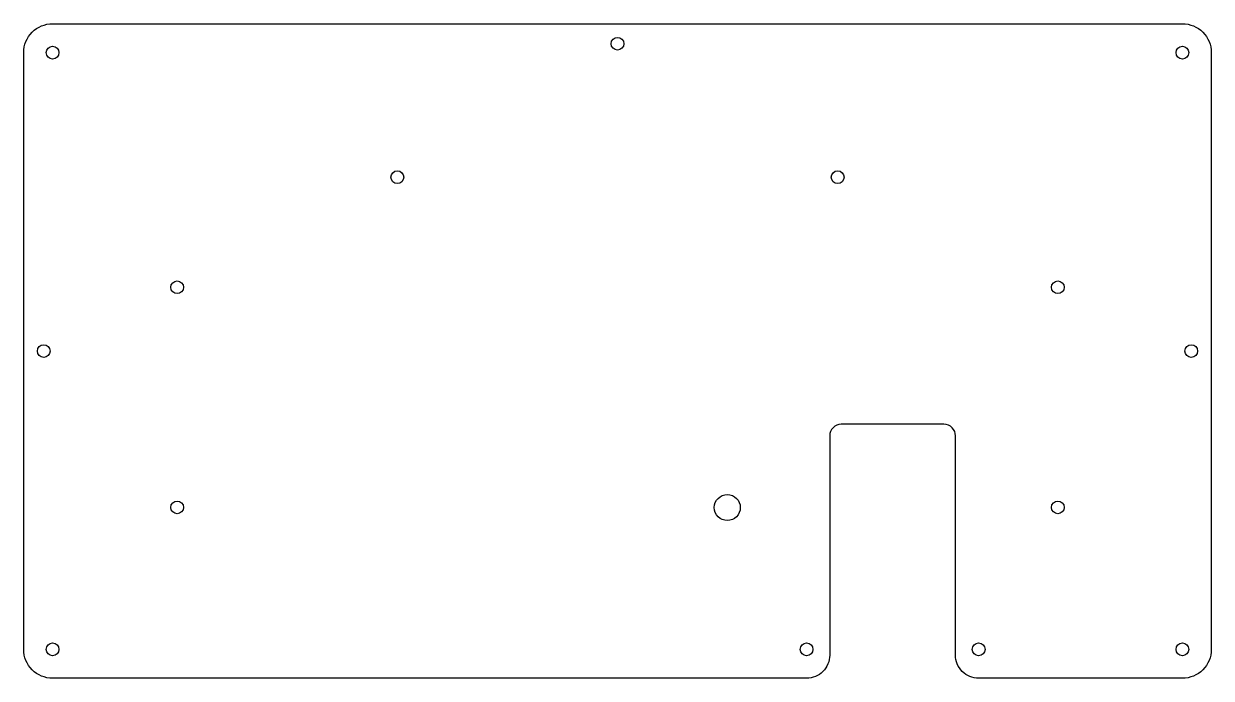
# Model space of a CAD drawing. Header units: millimetres. Extents: x -198 to 8, y -11 to 103.
import ezdxf

# ---------------------------------------------------------------- set-up
doc = ezdxf.new("R2010")
doc.units = ezdxf.units.MM
doc.layers.get('0').update_dxf_attribs({"linetype": 'CONTINUOUS'})

msp = doc.modelspace()

# ---------------------------------------------------------------- linework, layer by layer
msp.add_lwpolyline([(-32.75, -10.5, -0.414214), (-36.75, -6.5), (-36.75, 31.44, 0.414214), (-38.75, 33.44), (-56.53, 33.44, 0.414214), (-58.53, 31.44), (-58.53, -6.5, -0.414214), (-62.53, -10.5), (-193, -10.5, -0.414214), (-198, -5.5), (-198, 97.75, -0.414214), (-193, 102.75), (2.5, 102.75, -0.414214), (7.5, 97.75), (7.5, -5.5, -0.414214), (2.5, -10.5)], format="xyb", close=True)
for centre, radius in [((-193, 97.75), 1.1), ((-95.25, 99.28), 1.1), ((2.5, 97.75), 1.1), ((-133.35, 76.2), 1.1), ((-57.15, 76.2), 1.1), ((-171.45, 57.15), 1.1), ((-19.05, 57.15), 1.1), ((-194.53, 46.12), 1.1), ((4.03, 46.12), 1.1), ((-76.25, 19.03), 2.25), ((-171.45, 19.05), 1.1), ((-19.05, 19.05), 1.1), ((-193, -5.5), 1.1), ((-62.53, -5.5), 1.1), ((-32.75, -5.5), 1.1), ((2.5, -5.5), 1.1)]:
    msp.add_circle(centre, radius)

doc.saveas('drawing.dxf')
